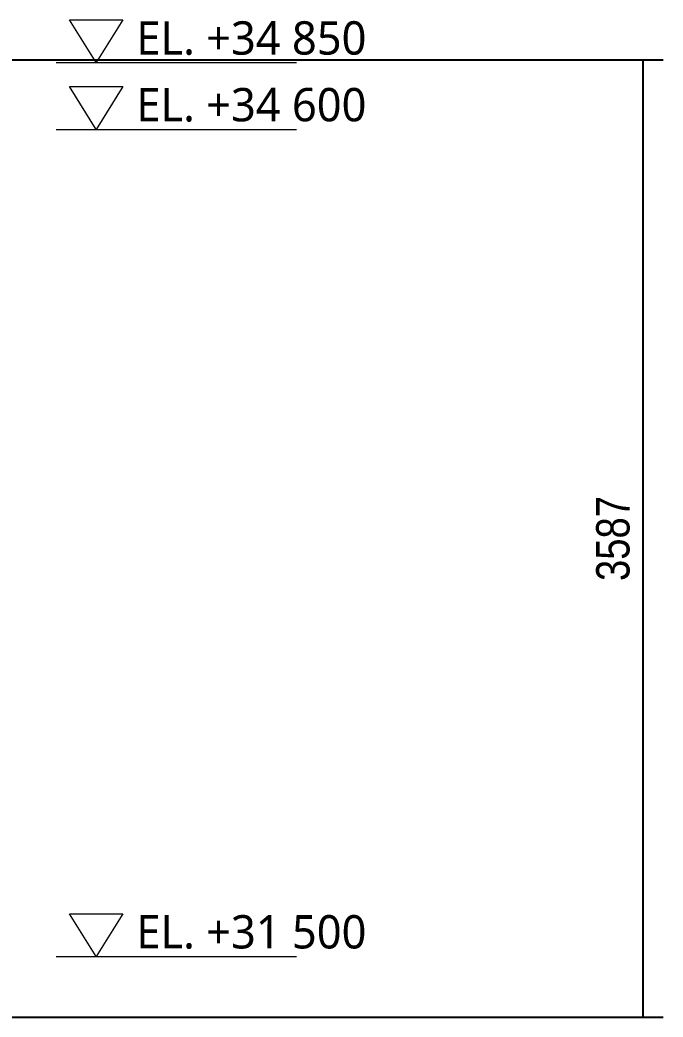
# Model space of a CAD drawing. Header units: millimetres. Extents: x -86814 to -77113, y 29520 to 42516.
# Drawn here: x -79524 to -77113, y 31273 to 35010 of the extents above; entities that cross this region are included whole.
import ezdxf

# ---------------------------------------------------------------- set-up
doc = ezdxf.new("R2010")
doc.units = ezdxf.units.MM
doc.layers.add('DIMENSIONS', color=3, linetype='Continuous', lineweight=18)
doc.layers.add('LEVELS', color=1, linetype='Continuous', lineweight=18)
doc.styles.add('OpenSans', font='OpenSans-Regular.ttf')
doc.styles.add('OpenSansCondensed-Light', font='OpenSansCondensed-Light.ttf')
doc.dimstyles.new('DIM_1_50', dxfattribs={"dimscale": 50, "dimtxt": 2.5, "dimasz": 2.5, "dimexe": 1.5, "dimexo": 1.5, "dimgap": 1, "dimtad": 1, "dimdec": 0, "dimzin": 12, "dimdsep": 46, "dimtxsty": 'OpenSansCondensed-Light', "dimtsz": 0.00125, "dimcen": 2.5, "dimclrd": 3, "dimclre": 3, "dimclrt": 3, "dimazin": 3, "dimtfac": 0.5, "dimtmove": 2, "dimatfit": 3})

msp = doc.modelspace()

# ---------------------------------------------------------------- linework, layer by layer
at = {"layer": 'LEVELS'}
for p, q in [((-79387.9, 34850), (-78487.9, 34850)), ((-79387.9, 34600), (-78487.9, 34600)), ((-79387.9, 31500), (-78487.9, 31500))]:
    msp.add_line(p, q, dxfattribs=at)
for points in [[(-79237.9, 34850), (-79337.9, 35010), (-79137.9, 35010)], [(-79237.9, 34600), (-79337.9, 34760), (-79137.9, 34760)], [(-79237.9, 31500), (-79337.9, 31660), (-79137.9, 31660)]]:
    msp.add_lwpolyline(points, close=True, dxfattribs=at)

# ---------------------------------------------------------------- texts
at = {"layer": 'LEVELS', "style": 'OpenSans'}
for s, p in [('EL. +34 850', (-79087.9, 34880)), ('EL. +34 600', (-79087.9, 34630)), ('EL. +31 500', (-79087.9, 31530))]:
    msp.add_text(s, height=125, dxfattribs=at).set_placement(p)

# ---------------------------------------------------------------- dimensions: what is measured, and where the dimension line sits
at = {"layer": 'DIMENSIONS'}
msp.add_linear_dim(base=(-77187.9, 31273.1), p1=(-79669.3, 31273.1), p2=(-79669.3, 34860), angle=90, dimstyle='DIM_1_50', dxfattribs=at).render()

doc.saveas('drawing.dxf')
